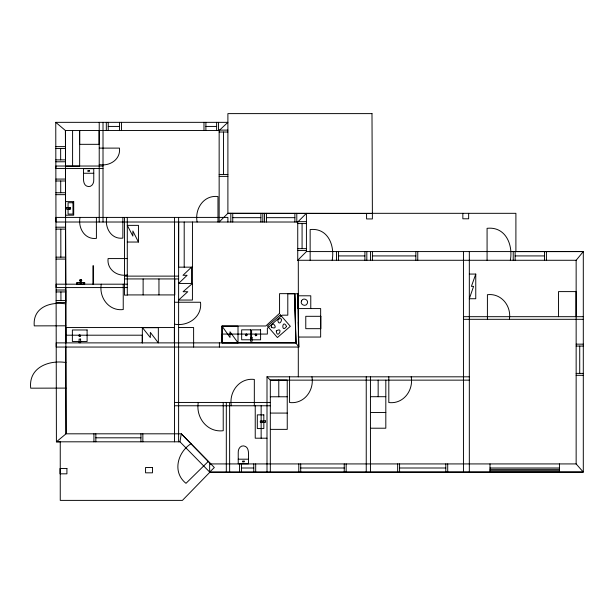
<?xml version="1.0" encoding="UTF-8"?>
<svg xmlns="http://www.w3.org/2000/svg" width="614" height="614" viewBox="0 0 614 614"><rect width="100%" height="100%" fill="white"/><g stroke="black" fill="none" stroke-linecap="round" stroke-linejoin="round"><path stroke-width="0.92" d="M222.053 342.842L222.053 326.164L238.009 326.164L238.009 342.842L222.053 342.842L222.13 334.07L267.366 334.07L267.366 328.283L282.187 315.174L287.797 315.174L287.797 293.807L294.666 293.807L295.894 342.881L298.788 347.048L56.219 347.048L56.219 342.881L295.894 342.881L294.92 293.791L298.297 293.722M306.424 221.654L297.736 221.654L297.736 260.275L306.424 251.579L583.3 251.579L583.3 472.082L209.842 472.243L179.971 441.811L181.253 433.814L66.036 433.814L56.411 441.811L55.759 122.34L227.894 122.34L219.152 130.521L65.422 130.521L55.759 122.34M81.025 284.067L81.025 281.864L81.731 280.237L80.764 279.462L79.628 280.237L80.334 281.864L80.334 284.067M81.708 280.345C77.786 281.02 80.503 278.94 81.708 280.268M475.758 274.113L471.406 286.362L473.594 286.362L469.319 298.734L475.758 298.734L475.758 274.067L469.319 274.067M261.902 421.872L261.165 422.609L260.113 421.872L260.85 420.82L261.902 421.557M576.147 463.923L209.65 463.923L209.65 472.082L583.3 472.082L576.147 463.923L576.147 260.275L583.3 251.579L515.898 251.61L515.898 213.319L227.894 213.319L219.152 222.015L219.152 130.107L227.894 130.107M209.842 472.243L182.419 500.387L60.249 500.387L60.249 441.804L56.411 441.811L179.971 441.811M208.33 461.406L185.996 483.325C172.112 472.335 177.523 452.411 190.977 443.73M209.673 472.082L214.324 467.515L181.253 433.814L210.748 463.923M192.428 283.476L183.095 291.719L187.784 291.719L178.628 300.046L192.428 300.046L192.458 222.015M79.651 335.221L79.229 335.643L79.651 336.242L80.25 335.82L79.828 335.221M246.168 334.054L245.431 334.791L246.168 335.843L247.219 335.106L246.483 334.054M255.792 334.054L255.056 334.791L255.792 335.843L256.844 335.106L256.107 334.054M55.813 146.631L65.452 146.616M55.813 148.55L65.46 148.534M55.836 159.87L65.483 159.855M55.843 161.789L65.483 161.766M55.874 179.088L65.521 179.065M55.882 181L65.529 180.984M55.905 192.75L65.552 192.727M55.905 194.669L65.552 194.653M55.974 227.211L65.621 227.195M55.981 229.129L65.621 229.114M56.035 257.174L65.683 257.151M56.035 259.093L65.683 259.07M56.104 290.023L65.744 290.008L65.767 302.472L56.127 302.495M56.104 291.942L65.752 291.919M56.12 300.576L65.767 300.561M65.775 303.884C50.394 301.451 32.565 307.246 34.254 325.873L65.821 325.811M65.89 362.506C48.813 359.819 28.374 367.494 30.708 388.178L65.944 388.102M108.233 126.43L119.53 126.43M205.897 126.43L216.627 126.43M219.152 132.025L227.894 132.025M99.222 148.112L119.454 148.112C120.889 159.494 109.522 166.609 99.222 164.56M103.014 166.033L55.859 166.033L55.859 168.543L103.014 168.543M83.535 173.263C83.681 177.477 82.115 185.689 88.301 186.564C91.985 186.986 93.988 183.049 93.758 179.848L93.758 168.666L83.535 168.666L83.535 173.263L93.758 173.263M219.152 174.453L227.894 174.453M219.152 176.371L227.894 176.371M232.744 217.663L260.889 217.663M266.438 217.663L294.873 217.663M297.736 223.573L306.424 223.573M127.29 242.039L138.449 242.039L138.449 225.361L127.29 225.361L132.87 236.091L132.87 231.002L138.449 242.039M297.736 248.647L306.424 248.647M297.736 250.566L306.424 250.566M338.452 255.923L364.908 255.923M372.414 255.923L415.847 255.923M515.131 255.923L544.495 255.923M127.29 258.578L108.087 258.578C106.729 269.408 117.236 276.822 127.29 274.965M297.736 260.275L576.147 260.275M192.458 267.159L178.613 267.159L178.674 222.007M124.473 276.123L178.613 276.123M124.473 278.933L178.613 278.933M80.334 282.018L81.025 282.018M80.334 282.509L76.627 282.509L76.627 284.067L84.709 284.067L84.709 282.509L81.025 282.509M192.428 283.445L178.613 283.445L187.117 275.302L182.987 275.302L191.522 267.159L191.453 283.445M127.29 284.19L56.089 284.19L56.089 287.575L127.29 287.575M127.29 294.92L174.79 294.92L174.79 278.986M174.46 302.249L200.517 302.249C202.359 316.931 187.991 326.717 174.46 324.154M463.447 316.686L583.3 316.686M463.447 319.311L583.3 319.311M178.613 327.546L193.61 327.546L193.633 347.048M143.054 327.699L157.621 327.699M65.836 335.198L142.264 335.198L142.264 342.865M576.147 344.155L583.3 344.155M576.147 346.073L583.3 346.073M576.147 373.389L583.3 373.389M576.147 375.308L583.3 375.308M266.998 472.082L266.998 376.819L469.326 376.819M469.326 380.143L270.321 380.143L266.998 376.819M370.472 396.705L385.822 396.705M270.321 396.774L287.252 396.774M174.46 402.446L270.321 402.446M174.46 405.77L270.321 405.77M370.472 412.462L385.815 412.462M270.367 413.076L287.252 413.076M370.472 428.211L385.815 428.211L385.822 380.12M270.367 429.37L287.252 429.37L287.229 380.081L270.321 380.081L270.321 472.082M95.838 437.813L140.936 437.813M266.998 438.204L255.232 438.204L255.232 405.77M238.232 459.195L248.455 459.195L248.455 463.793L238.232 463.793L238.232 452.61C237.994 449.417 240.005 445.472 243.681 445.894C249.875 446.769 248.302 454.989 248.455 459.195M241.479 467.998L253.766 467.998M300.707 467.998L344.247 467.998M399.576 467.998L445.795 467.998M490.003 467.998L559.446 467.998M490.003 469.365L559.446 469.365M490.003 470.723L559.446 470.723M271.488 327.354C279.984 330.708 271.142 318.159 271.488 327.354L271.211 326.801M238.009 342.842L230.004 331.783L230.004 337.447L222.084 326.164M298.297 321.966L298.803 347.017L298.297 347.048L298.297 376.819M297.736 293.73L298.788 347.048M65.521 222.015L65.782 284.19M65.521 166.033L65.422 130.521L66.036 433.814L65.782 347.048M60.64 148.542L60.663 159.863M60.702 180.992L60.725 192.742M60.801 229.122L60.855 257.159M60.924 291.934L60.947 300.568M579.723 346.073L579.723 373.389M576.032 316.686L576.032 291.604L558.517 291.604L558.517 316.686M559.446 463.923L559.446 472.082M546.414 251.579L546.414 260.275M544.495 251.579L544.495 260.275M515.131 251.579L515.131 260.275M513.22 251.579L513.22 260.275M510.341 260.275C513.204 244.656 505.545 226.305 487.079 228.316L487.079 260.275M509.382 319.311C511.623 306.094 501.331 292.993 487.409 294.712L487.409 319.311M490.003 463.923L490.003 472.082M469.326 251.579L469.326 472.082M468.651 213.365L468.651 218.791L462.849 218.791L462.849 213.365M463.447 251.579L463.447 472.082M447.713 463.923L447.713 472.082M445.795 463.923L445.795 472.082M417.766 251.579L417.766 260.275M415.847 251.579L415.847 260.275M411.203 376.819C413.636 390.443 403.337 404.35 388.808 402.538L388.808 376.819M399.576 463.923L399.576 472.082M397.657 463.923L397.657 472.082M378.155 380.12L378.155 396.705M372.414 251.579L372.414 260.275M370.495 251.579L370.495 260.275M370.449 376.819L370.449 472.082M366.819 251.579L366.819 260.275M366.243 376.819L366.243 472.082M364.908 251.579L364.908 260.275M346.166 463.923L346.166 472.082M344.247 463.923L344.247 472.082M338.452 251.579L338.452 260.275M336.533 251.579L336.533 260.275M332.174 260.275C334.914 245.4 327.891 227.625 310.147 229.552L310.147 260.275M311.943 376.819C314.376 390.427 304.083 404.319 289.57 402.515L289.57 376.819M310.776 308.581L310.776 295.794L297.99 295.794L297.99 308.581L320.654 308.581L320.654 337.048L298.373 337.048L298.297 260.275M306.424 251.579L306.424 213.319L297.736 222.015L55.966 222.015L55.966 217.41L227.894 217.41L227.894 222.015M302.08 223.573L302.08 248.647M300.707 463.923L300.707 472.082M298.788 463.923L298.788 472.082M296.792 213.319L296.792 222.015M294.873 213.319L294.873 222.015M278.779 380.081L278.779 396.774M266.438 213.319L266.438 222.015M264.519 213.319L264.519 222.015M262.807 213.319L262.807 222.015M261.142 405.77L261.142 438.196M260.889 213.319L260.889 222.015M255.685 463.923L255.685 472.082M254.326 405.77L254.326 379.444C239.452 377.587 228.845 391.801 231.324 405.77M253.766 463.923L253.766 472.082M241.479 463.923L241.479 472.082M239.56 463.923L239.56 472.082M232.744 213.319L232.744 222.015M230.826 213.319L230.826 222.015M229.636 402.446L229.636 472.082M226.313 402.446L226.313 472.082M223.527 132.025L223.527 174.453M223.22 402.446L223.22 430.721C207.233 432.709 195.643 417.535 198.268 402.446M219.39 342.881L219.39 347.048M218.546 122.34L218.546 130.521M217.97 222.015L217.97 196.564C203.648 194.753 194.561 208.998 197.125 222.015M216.627 122.34L216.627 130.521M205.897 122.34L205.897 130.521M203.978 122.34L203.978 130.521M184.2 222.007L184.2 267.197M178.613 217.41L178.613 441.811M174.46 217.41L174.46 441.811M174.361 342.881L174.361 327.546L65.836 327.546L65.836 342.881L65.782 287.575M158.957 278.986L158.957 294.92M158.343 327.546L158.343 342.881L150.338 332.404L150.338 337.562L142.341 327.546L142.341 342.881M143.123 278.986L143.123 294.92M142.855 433.814L142.855 441.811M140.936 433.814L140.936 441.811M127.29 217.41L127.29 295.127L124.473 295.127L124.473 217.41M123.237 284.19L123.237 309.548C108.924 311.336 98.854 297.583 101.264 284.19M122.861 217.41L122.861 238.117C111.241 239.59 104.595 227.687 106.752 217.41M121.449 122.34L121.449 130.521M119.53 122.34L119.53 130.521M108.233 122.34L108.233 130.521M106.314 122.34L106.314 130.521M103.014 122.34L103.014 222.015M99.222 122.34L99.222 222.015M99.084 130.521L99.084 144.328L79.659 144.328L79.659 130.521L79.651 166.164L65.521 166.164L65.521 130.521M96.406 217.41L96.406 238.37C84.64 239.851 77.863 227.832 80.043 217.41M95.838 433.814L95.838 441.811M93.919 433.814L93.919 441.811M93.551 284.19L93.551 265.785L92.914 265.785L92.914 284.19M83.888 282.509L83.888 284.067M77.502 282.509L77.471 284.067M72.59 130.521L72.59 166.164M65.521 168.543L65.521 217.41M286.577 326.433C281.051 334.1 282.171 318.083 286.577 326.433M277.743 319.687C278.84 329.058 285.564 314.79 277.743 319.687M276.285 330.969C277.252 340.248 284.136 326.095 276.285 330.969M301.436 300.944C299.739 304.582 305.833 307.353 307.33 303.431C309.034 299.793 302.932 297.022 301.436 300.944M69.574 208.039L69.574 208.768L70.303 208.768L70.303 208.039L69.574 208.039M69.305 207.77L69.305 209.036L70.572 209.036L70.572 207.77L69.305 207.77M79.106 335.098L79.106 336.365L80.373 336.365L80.373 335.098L79.106 335.098M245.968 334.584L245.968 335.313L246.69 335.313L246.69 334.584L245.968 334.584M255.585 334.584L255.585 335.313L256.307 335.313L256.307 334.584L255.585 334.584M260.643 421.35L260.643 422.071L261.364 422.071L261.364 421.35L260.643 421.35M279.562 313.355L265.839 325.98L221.946 325.98L222.161 342.75L295.894 342.881L294.643 293.646L279.562 293.646L279.562 313.355M280.375 314.882L267.474 326.095L277.413 337.539L290.322 326.318L280.375 314.882M371.992 113.613L227.894 113.613L227.894 213.319L372.383 213.511L372.383 218.937L366.581 218.937L366.581 213.511L372.383 213.511L371.992 113.613M89.46 170.577L87.833 170.577L87.833 171.352L89.46 171.352L89.46 170.577M73.703 201.607L65.583 201.607L65.583 215.199L73.703 215.199L73.703 201.607M72.982 202.743L68.062 202.743L68.062 214.063L72.982 214.063L72.982 202.743M69.835 207.547L66.258 207.547L66.258 209.082L69.835 209.082L69.835 207.547M320.838 316.31L305.772 316.31L305.772 328.674L320.838 328.674L320.838 316.31M250.65 329.833L241.663 329.833L241.663 339.78L250.65 339.78L250.65 329.833M260.589 329.856L251.594 329.856L251.594 339.811L260.589 339.811L260.589 329.856M87.104 329.979L72.375 329.979L72.375 341.484L87.104 341.484L87.104 329.979M252.07 337.646L250.535 337.646L250.535 341.223L252.07 341.223L252.07 337.646M80.618 339.105L79.091 339.105L79.091 342.681L80.618 342.681L80.618 339.105M263.828 414.864L257.304 414.864L257.304 428.564L263.828 428.564L263.828 414.864M265.486 420.889L261.909 420.889L261.909 422.424L265.486 422.424L265.486 420.889M244.149 461.106L242.53 461.106L242.53 461.881L244.149 461.881L244.149 461.106M152.464 467.484L145.564 467.484L145.564 472.826L152.464 472.826L152.464 467.484M66.918 468.49L60.018 468.49L60.018 473.831L66.918 473.831L66.918 468.49"/></g></svg>
